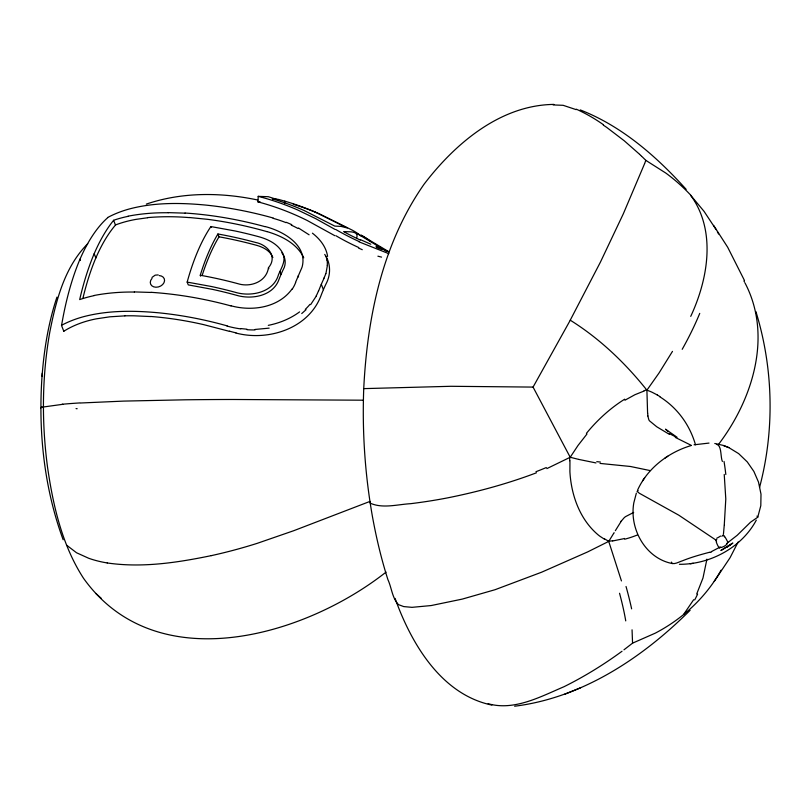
<?xml version="1.0" encoding="UTF-8"?>
<svg xmlns="http://www.w3.org/2000/svg" width="811" height="811" viewBox="0 0 811 811"><rect width="100%" height="100%" fill="white"/><g stroke="black" fill="none" stroke-linecap="round" stroke-linejoin="round"><path stroke-width="1.22" d="M327.38 265.511L325.91 273.672M284.681 203.358L284.773 201.158L278.548 199.425L272.314 198.807A326.377 293.075 -67.4 0 1 304.338 210.607L334.771 226.097L341.005 226.391L347.25 227.972L314.83 211.894M356.607 238.241C359.395 230.608 349.034 231.997 344.493 231.622M569.951 460.699L569.9 471.617A57.449 44.575 -77.5 0 0 570.001 473.269C571.583 495.977 580.027 519.334 597.656 534.459A56.101 42.567 -81.2 0 0 600.17 536.426L604.266 539.082M623.953 649.814L632.56 643.153L632.053 629.823M42.06 376.304C44.058 349.48 48.427 322.687 56.952 297.12M42.263 373.161C37.965 429.252 43.703 486.782 63.157 539.761M724.284 524.829L725.794 499.018L724.233 474.435M724.243 525.264L723.453 534.043M706.928 559.154L702.975 578.05L696.71 593.956M759.542 487.472C774.809 430.002 773.4 368.356 755.893 311.556M726.646 543.522L737.169 535.321L750.53 522.213L757.758 517.205L760.809 505.659L761.002 494.163L758.508 482.119L753.885 471.444L747.276 461.915L738.639 453.613L728.866 447.631L723.159 445.371L714.785 443.485M636.361 493.129L633.827 502.779C629.143 528.731 645.414 558.363 672.278 563.544C675.857 564.081 679.192 561.739 682.538 560.766C691.327 557.198 700.471 554.663 709.635 552.24M642.038 156.624L645.82 160.355L644.704 163.396M644.593 163.67L623.324 213.81L600.464 262.034L569.575 321.46L533.07 387.09L570.204 457.262L578.375 459.32M295.508 282.451L300.952 269.739A48.336 31.294 -1.9 0 0 302.209 266.626C307.693 244.932 282.938 231.013 264.974 226.502M79.59 260.28L80.208 258.841M268.471 267.711C266.373 281.924 250.325 287.621 237.968 283.698A321.501 222.102 23.2 0 0 200.266 275.253A203.936 82.986 88 0 1 217.916 233.984A321.501 222.102 23.2 0 1 255.617 242.459C267.346 244.658 277.991 256.621 268.471 267.711L268.836 268.644M211.276 227.455L210.931 226.573L235.109 230.983A322.596 222.863 23.2 0 1 259.277 236.853C268.269 239.387 277.605 243.969 282.309 252.434C286.83 259.875 281.366 267.823 278.508 274.645C273.581 292.335 251.329 297.09 235.514 292.365A322.596 222.853 23.2 0 0 211.347 286.496L187.169 282.096A208.447 84.82 88 0 1 210.911 226.512M690.729 316.371C708.054 279.227 716.549 230.669 690.708 195.36L704.07 211.377L716.143 229.635M637.628 490.026C647.513 468.16 668.376 452.335 691.073 445.584M756.308 520.145C741.72 547.557 710.142 564.476 679.415 564.304M738.132 541.991L730.103 557.644L714.258 581.355M316.412 295.883L310.623 304.662M721.05 570.204C711.582 587.245 698.646 602.289 683.541 614.586A312.711 222.133 38.6 0 1 655.278 633.158L632.56 643.153M693.648 599.724L683.541 614.586M672.481 351.366L658.988 373.06L646.904 390.182L647.594 413.134M615.326 530.718L620.76 521.99M553.954 104.406C500.367 105.004 455.012 143.608 424.102 184.178C382.478 243.614 367.312 317.071 363.744 388.449C362.101 431.351 364.96 474.455 372.472 516.729C376.334 537.967 381.342 559.002 387.891 579.581C391.683 587.691 392.118 598.001 398.475 604.631L403.726 606.587L411.998 607.338L431.178 605.553L462.25 599.106L495.024 589.719L541.606 572.211L587.61 551.936L608.737 541.393L613.623 533.486M614.12 532.685L613.755 533.283M642.677 480.69L644.654 477.791M292.031 289.03C278.528 307.734 252.17 311.566 231.034 305.798M718.769 444.073C752.75 399.276 772.711 335.551 744.934 282.836M621.631 520.733L623.953 517.976A14.831 14.233 43.8 0 1 625.504 516.648L633.675 512.42M586.982 433.986L578.05 445.411L570.204 457.262L546.847 468.616M690.11 610.288C642.677 657.68 582.44 697.784 514.63 706.219M87.74 243.726C64.383 267.184 55.949 300.871 49.755 332.358C41.919 376.882 41.584 422.612 47.565 467.389C53.181 505.882 62.102 545.235 83.533 578.294C155.844 679.669 303.872 636.817 386.056 572.1M306.011 309.731L301.733 313.553M151.992 277.433L155.165 275.152L158.206 274.909M723.017 535.25L721.841 536.294M723.138 535.138L723.838 535.696M716.731 444.367C721.841 445.594 720.381 456.907 722.378 461.449M719.58 547.344L711.399 551.622M622.017 651.253C603.708 664.675 584.315 676.638 563.969 686.735C540.359 696.761 514.204 711.135 488.121 703.705M731.187 544.232L720.888 550.507L732.87 543.046L727.082 547.182M665.071 458.043L667.788 456.228M624.936 400.218L634.932 394.714L644.106 391.024M716.802 539.548L715.839 540.025L716.559 541.778M564.557 694.317L580.615 687.769M536.426 472.803C507.595 483.711 477.76 491.851 447.55 497.883C435.335 500.245 423.038 502.161 410.701 503.672C397.4 504.442 382.65 508.811 370.211 503.165L370.1 501.411M369.4 501.634L293.724 530.708L257.28 543.319A325.181 194.305 -21.4 0 1 211.306 555.636M41.31 407.274L62.842 404.304M146.315 204.108C182.13 191.933 221.17 192.258 257.868 200.033M638.145 490.645L637.04 491.365L639.423 493.291L678.756 515.167L715.829 540.004M720.614 547.05L719.803 547.192M211.306 555.626C177.234 562.672 141.945 568.045 107.214 562.956M694.084 444.803L709.007 443.08M269.151 328.131L255.029 329.459M690.141 563.787L693.293 563.3M612.65 540.978L623.274 538.808A64.302 57.885 -89.5 0 0 624.48 538.453M147.572 217.764L136.329 219.325A131.534 90.873 23.2 0 0 115.436 224.971M553.112 104.933L563.118 105.308L576.155 109.637M260.017 201.767L257.969 201.959L258.202 196.363L268.319 196.708L278.477 199.942M80.401 403.006L123.617 401.1L185.182 399.803A325.414 24.908 0 0 1 233.173 399.488L363.328 400.198M124.874 315.864L109.891 316.807L96.418 318.824A124.134 85.763 23.2 0 0 63.765 331.263M168.252 212.624L185.09 213.151M134.312 291.919L151.15 292.447M533.07 387.09L450.977 386.289L363.987 388.621M150.724 316.554L134.079 315.814A206.734 142.837 23.2 0 0 124.864 315.834M189.206 217.49L207.596 219.325A298.286 206.065 23.2 0 1 266.951 231.632M247.01 329.215L240.826 328.577M600.039 463.416L630.4 466.477L650.128 470.583M595.973 462.939L578.618 459.381M491.892 705.083C441.235 694.51 411.339 643.691 395.069 598.396M235.9 333.027C267.914 341.502 308.16 328.759 320.771 296.248A150.471 61.23 88 0 1 323.407 289.659A150.278 61.149 88 0 1 326.215 283.526C330.989 274.463 330.746 262.916 324.724 254.431M266.961 231.571C281.052 235.727 295.691 242.824 303.01 256.205M229.341 331.324L203.774 324.664A275.385 190.281 23.2 0 0 150.704 316.462M388.793 253.661L358.989 241.84M580.26 109.921C621.925 126.151 656.606 156.493 686.157 189.348M723.534 445.523L728.866 447.631M286.313 222.305L291.778 224.647M376 246.362L383.502 249.423L356.81 233.396M388.266 251.643L387.263 251.197M370.809 244.212L360.307 239.59M362.274 249.707L358.563 248.065M386.827 251.004L385.61 250.427M675.249 437.393L691.236 445.33M385.134 250.194L384.272 249.768M645.82 160.355L665.892 173.118A332.277 243.533 -56.3 0 1 690.81 195.248M669.48 434.432L656.728 426.758L649.489 420.828A7.258 6.954 -63.7 0 1 648.82 419.713L647.837 415.972M389.016 251.846L361.169 235.251M298.458 228.003L309.103 234.805M657.214 394.916L652.054 392.24A71.469 61.038 -68.7 0 0 646.904 390.192C625.291 363.024 599.755 338.633 570.255 320.193M335.095 229.452L315.591 218.595L297.85 210.059A319.341 286.759 -67.4 0 0 258.202 196.343M334.831 235.697L307.156 220.46A322.352 289.456 -67.4 0 0 257.999 201.878M756.947 516.11L757.829 517.002M677.063 437.281L665.496 429.181L668.365 431.685M672.278 563.544L671.386 562.094M101.345 598.396L95.83 593.439M639.443 154.161L624.247 140.779L606.587 127.307A293.106 267.265 -82.9 0 0 603.293 125.117M639.717 154.414L640.254 154.921M640.781 155.418L641.542 156.148M66.644 545.195L76.538 552.757L88.652 558.252A130.449 77.907 -21.4 0 0 107.214 562.946M281.822 252.799L282.198 253.326M713.599 225.397L727.69 247.254L744.488 280.535M282.552 253.853C285.847 258.486 286.101 264.913 283.12 269.769A169.935 69.158 88 0 0 281.032 274.422A170.178 69.249 88 0 0 279.035 279.308C273.327 295.995 251.897 299.827 236.67 295.326A319.595 220.785 23.2 0 0 212.482 289.375L188.264 284.894L187.169 282.096M723.858 535.726L724.517 536.841M717.38 231.794L718.587 233.974M743.951 280.981L744.447 281.904M303.202 256.611L303.73 257.817M324.106 278.143A166.559 67.779 88 0 0 321.308 284.296L323.407 289.659M298.154 275.902L298.539 276.886M279.846 271.411L281.032 274.422M217.926 234.014L219.021 236.822A200.347 81.526 88 0 0 202.294 275.02M200.266 275.264L200.611 276.145M113.611 220.318A222.082 90.376 88 0 0 94.188 253.681L95.87 257.989M79.904 259.55L80.269 260.483M63.816 331.304L61.484 325.343A137.394 94.917 23.2 0 1 83.026 316.837C107.944 310.167 134.109 310.461 159.615 312.904A297.181 205.305 23.2 0 1 227.151 325.87M608.737 541.393L621.439 580.929M272.871 257.553C270.347 250.822 263.311 247.223 256.773 245.368A318.581 220.085 23.2 0 0 219.021 236.812M326.164 256.489L327.086 260.493M159.24 275.568A7.34 5.596 -20.6 0 1 163.974 282.735A7.34 5.596 -20.6 0 1 153.614 286.81A7.34 5.596 -20.6 0 1 152.032 278.406M82.996 297.941A207.93 84.618 88 0 1 95.85 257.939A207.768 84.547 88 0 1 115.466 225.063L113.601 220.268A145.645 100.615 23.2 0 1 128.168 216.324M147.501 217.622A215.817 149.092 23.2 0 1 189.237 217.601M727.244 543.725A8.556 6.103 -17.7 0 1 720.644 547.557M711.571 551.825A120.586 57.236 43 0 1 709.818 552.463M719.631 548.165A7.634 2.301 72.3 0 1 716.255 541.849M720.543 536.041A9.975 2.97 -27.9 0 1 716.671 538.281M724.041 461.449A301.499 256.986 42 0 1 725.825 474.506M724.882 536.77A8.201 0.659 59.2 0 1 727.852 542.245M612.64 540.765A79.569 70.172 -72.2 0 1 608.737 541.211A72.209 55.706 -74.8 0 1 604.418 538.768M637.324 535.007A126.07 114.28 80.8 0 1 624.673 539.214M620.608 521.899A49.978 47.22 9.6 0 1 621.469 520.642M600.363 462.037A30.767 9.965 4.3 0 1 596.795 461.631M569.616 460.709A75.372 63.015 -74.9 0 1 569.869 457.262M674.853 436.409A96.479 35.106 40.4 0 1 669.166 433.459M647.918 415.962A44.493 43.115 -53.6 0 1 647.685 413.123M644.096 390.699A78.87 58.554 -69.6 0 1 646.894 389.878M586.424 433.348A130.764 91.511 -61.1 0 1 624.713 399.174M659.748 396.751A103.636 91.734 -50.5 0 1 695.503 444.803M657.214 394.916A60.278 51.509 -61.1 0 1 659.87 396.579M359.091 241.536A55.432 10.634 24.8 0 1 335.784 229.503M381.565 257.117A45.203 2.646 16.3 0 1 377.906 256.185M358.736 247.537A54.449 11.04 24.8 0 1 335.947 235.748M360.358 240.056A41.138 6.67 25.6 0 1 343.6 231.591M382.163 249.545A34.843 2.119 24.4 0 1 376.365 247.304M386.371 251.157A41.077 2.463 31.8 0 1 384.049 250.062M378.625 246.889A34.66 0.608 26.9 0 1 380.126 247.679M361.169 235.251A183.408 74.632 88 0 1 370.242 241.212M284.773 201.148A330.614 296.877 -67.4 0 1 314.83 211.904M360.804 235.819A189.318 77.035 88 0 0 351.609 229.827L319.189 213.759A330.624 296.887 -67.4 0 0 293.217 204.23M77.167 408.724A62.812 2.453 5.7 0 1 76.052 408.592M40.621 407.953A42.192 2.818 -2 0 1 42.253 407.264M62.163 404.263A130.581 9.985 0 0 1 79.711 402.935M576.337 109.191A190.048 173.838 -80 0 1 603.506 124.782M697.592 594.139A234.115 144.976 3 0 1 694.672 599.958M699.741 313.37A336.889 152.002 -38.3 0 1 682.203 349.308M619.543 593.267A313.462 60.734 60.8 0 1 625.737 620.891M626.031 586.485A394.481 81.232 59.4 0 1 631.627 608.858M546.34 467.541A322.261 296.056 -9.5 0 1 535.959 471.708M318.662 290.865A166.701 67.84 88 0 1 321.308 284.296M107.63 217.52A137.414 94.928 23.2 0 1 129.172 209.015C154.09 202.344 180.255 202.649 205.771 205.082A297.181 205.305 23.2 0 1 273.297 218.047M80.177 258.76A216.709 88.186 88 0 1 107.67 217.723M325.769 273.672A70.75 43.348 -9.7 0 1 323.913 278.122M327.168 260.483A69.249 43.226 -4.6 0 1 327.259 265.511M312.428 233.183A67.962 42.03 2 0 1 327.593 256.438M291.261 225.134A77.44 44.524 10.8 0 1 297.87 228.418M273.135 218.331A82.61 50.617 9.3 0 1 286.03 222.64M94.188 253.681A222.255 90.437 88 0 0 79.681 299.594A145.615 100.594 23.2 0 1 94.228 295.61M128.087 216.182A189.784 131.108 23.2 0 1 168.293 212.756M185.06 213.029A305.686 211.174 23.2 0 1 264.954 226.644M94.147 295.478A189.764 131.098 23.2 0 1 134.352 292.051M151.12 292.325A305.686 211.174 23.2 0 1 231.013 305.929M295.65 282.481A48.234 34.903 -3.6 0 1 292.244 289.101M61.565 325.444A216.882 88.257 88 0 1 79.559 260.209M318.5 290.845A70.75 48.913 -13.2 0 1 316.219 295.853M309.934 304.389A69.249 49.806 -8.4 0 1 305.291 309.356M299.594 311.88A67.942 51.651 -2.8 0 1 268.289 325.353M255.049 329.935A77.43 63.856 5.1 0 1 246.98 329.692M240.766 328.901A82.61 65.64 5 0 1 227.039 326.063M235.96 332.834A84.932 67.607 7 0 1 229.412 331.131"/></g></svg>
